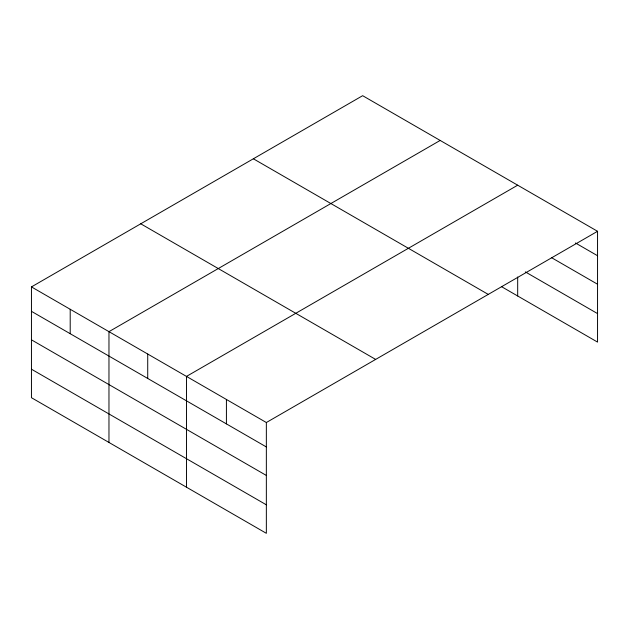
<?xml version="1.0" encoding="UTF-8"?>
<svg xmlns="http://www.w3.org/2000/svg" width="629" height="629" viewBox="0 0 629 629"><rect width="100%" height="100%" fill="white"/><g stroke="black" fill="none" stroke-linecap="round" stroke-linejoin="round"><path stroke-width="0.94" d="M501.675 286.745L597.55 342.097L597.55 231.299L362.65 95.687L31.45 286.903L31.45 397.701L266.35 533.313L266.35 422.523L31.45 286.903M440.166 140.44L108.966 331.656L108.966 442.454M517.683 185.193L186.483 376.409L186.483 487.208M266.35 422.523L597.55 231.299M575.456 242.975L597.55 255.728M551.672 257.741L597.55 284.229M525.333 271.901L597.55 313.596M253.353 158.783L488.253 294.403M140.747 223.798L375.647 359.418M31.45 311.331L266.35 446.944M31.45 339.833L266.35 475.445M31.45 369.199L266.35 504.812M517.683 276.988L517.683 295.984M226.416 399.462L226.416 423.891M147.721 354.033L147.721 378.461M70.204 309.279L70.204 333.708"/></g></svg>
